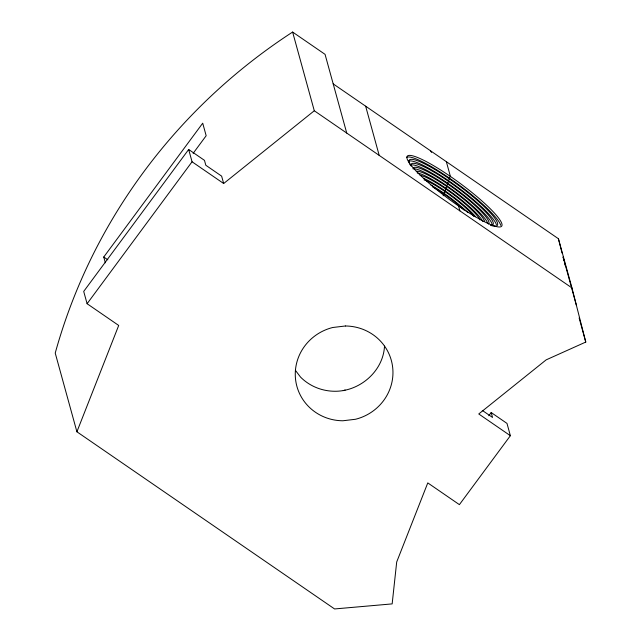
<?xml version="1.0" encoding="UTF-8"?>
<svg xmlns="http://www.w3.org/2000/svg" width="641" height="641" viewBox="0 0 641 641"><rect width="100%" height="100%" fill="white"/><g stroke="black" fill="none" stroke-linecap="round" stroke-linejoin="round"><path stroke-width="0.96" d="M384.512 346.132C383.23 371.435 359.601 391.531 334.706 391.266A48.964 47.274 -15.4 0 1 300.549 377.108L295.381 370.298M76.904 431.786L118.705 325.452L87.096 303.714L83.707 291.423L188.67 149.481L204.471 160.346L205.825 165.266L221.634 176.139L223.669 183.518L314.29 110.757L292.616 32.05A566.852 547.278 -15.4 0 0 55.23 353.071L76.904 431.786L334.578 608.95L392.156 603.894L396.699 561.981L427.779 482.905L459.397 504.643L510.372 435.704L506.991 423.405L491.182 412.532L488.811 415.745M105.348 262.802L103.754 257.017L202.716 123.192L206.17 135.732L193.133 153.359M87.096 303.714L192.052 161.78L188.67 149.481M449.261 177.99L450.407 176.435L446.344 161.676M448.388 180.53L449.533 178.983M447.506 183.078L448.66 181.523M446.633 185.626L447.779 184.071M445.759 188.174L446.905 186.619M444.886 190.714L446.032 189.159M444.005 193.261L445.158 191.707M443.131 195.809L444.277 194.255M333.192 83.875L558.415 238.732L571.964 287.929L585.77 342.062L546.164 359.857L478.763 413.966L510.372 435.704M343.264 390.641L345.154 390.016M292.616 32.05L325.059 54.357L346.741 133.072M314.29 110.757L571.964 287.929M192.052 161.78L223.669 183.518M482.264 410.392L492.536 417.451L491.182 412.532M103.754 257.017L107.808 259.805M430.536 150.811L431.561 152.406M571.043 285.862L563.07 256.921L564.016 260.687M571.58 287.785L576.355 305.148M579.127 317.952L585.77 342.062M458.539 205.953L459.893 210.865M365.642 106.19L379.192 155.378M558.415 238.732L562.077 253.091M564.497 262.586L565.226 265.422M406.466 157.43A58.764 9.655 36.5 0 1 455.487 182.373A58.764 9.655 36.5 0 1 500.741 225.352M410.424 165.186A54.806 9.006 36.5 0 1 459.741 186.291A54.806 9.006 36.5 0 1 491.166 225.392M408.469 161.364A54.806 9.006 36.5 0 1 454.189 184.624A54.806 9.006 36.5 0 1 496.406 224.711M411.137 166.075A50.855 8.357 36.5 0 1 458.075 188.27A50.855 8.357 36.5 0 1 490.541 225.255M411.033 165.025A50.855 8.357 36.5 0 1 457.81 190.481A50.855 8.357 36.5 0 1 492.056 225.864M413.036 168.895A46.905 7.708 36.5 0 1 454.397 188.766A46.905 7.708 36.5 0 1 488.434 224.038M413.661 168.847A46.905 7.708 36.5 0 1 454.084 190.93A46.905 7.708 36.5 0 1 487.729 223.437M416.289 171.315A42.955 7.059 36.5 0 1 452.971 190.914A42.955 7.059 36.5 0 1 484.548 221.241M417.227 172.926A42.955 7.059 36.5 0 1 453.035 193.366A42.955 7.059 36.5 0 1 482.897 221.538M420.119 175.322A39.005 6.41 36.5 0 1 453.251 194.335A39.005 6.41 36.5 0 1 479.965 219.919M423.413 178.278A39.005 6.41 36.5 0 1 475.63 216.762M424.07 179.857A35.055 5.761 36.5 0 1 450.479 195.497A35.055 5.761 36.5 0 1 473.835 216.418M430.952 185.129A35.055 5.761 36.5 0 1 467.754 212.492M432.795 187.092A31.105 5.112 36.5 0 1 464.052 210.048M345.387 325.989L332.703 327.503A48.964 47.274 -15.4 0 0 295.533 379.192A48.964 47.274 -15.4 0 0 342.839 420.776L355.523 419.262A48.964 47.274 -15.4 0 0 392.693 367.573A48.964 47.274 -15.4 0 0 345.387 325.989M423.821 178.575A58.764 9.655 36.5 0 0 501.326 226.505A58.764 9.655 36.5 0 0 438.276 168.495A58.764 9.655 36.5 0 0 423.821 178.575"/></g></svg>
